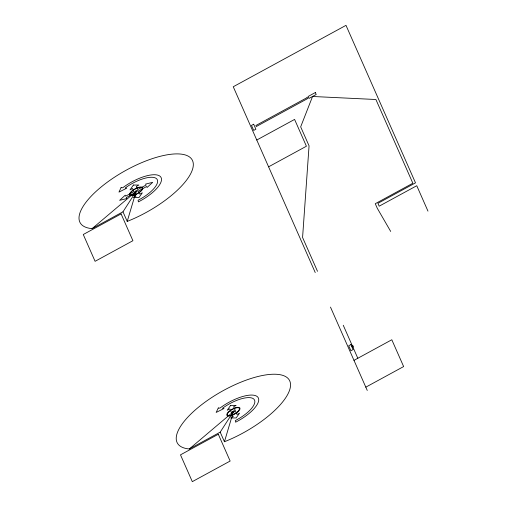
<?xml version="1.0" encoding="UTF-8"?>
<svg xmlns="http://www.w3.org/2000/svg" width="507" height="507" viewBox="0 0 507 507"><rect width="100%" height="100%" fill="white"/><g stroke="black" fill="none" stroke-linecap="round" stroke-linejoin="round"><path stroke-width="0.76" d="M127.213 221.407L136.168 191.329L92.097 228.632A64.224 23.328 -29.3 0 1 113.498 177.868A64.224 23.328 -29.3 0 1 192.875 161.53A64.224 23.328 -29.3 0 1 127.213 221.407L122.979 211.812L136.168 191.329M224.436 441.743L233.385 411.665L189.314 448.968A64.224 23.328 -29.3 0 1 210.716 398.204A64.224 23.328 -29.3 0 1 290.099 381.866A64.224 23.328 -29.3 0 1 224.436 441.743L220.203 432.148L233.385 411.665M92.097 228.632L122.979 211.812M256.764 140.021L294.586 119.424L306.418 146.225L268.59 166.828M189.314 448.968L220.203 432.148M353.981 360.357L391.81 339.76L403.635 366.561L365.807 387.164M390.701 231.446L377.29 208.282L375.269 203.7L412.85 183.236L375.902 99.505L312.559 96.476L300.676 126.851L309.061 145.851L302.578 237.485L317.502 271.315M427.978 211.146L416.76 185.72L379.179 206.184L377.918 203.326L415.499 182.862L345.996 25.35L233.258 86.748L315.234 272.544M343.252 325.253L357.822 358.272M330.475 307.09L367.264 390.46M121.072 187.641L118.955 192.102L126.794 188.154L125.178 188.008A24.121 8.765 -29.3 0 1 156.593 178.749A24.121 8.765 -29.3 0 1 138.062 200.252L138.405 201.862A28.481 10.349 -29.3 0 0 160.193 176.385A28.481 10.349 -29.3 0 0 122.694 187.786L121.072 187.641M218.295 407.977L216.172 412.438L224.018 408.49L222.402 408.344A24.121 8.765 -29.3 0 1 253.811 399.085A24.121 8.765 -29.3 0 1 235.28 420.588L235.622 422.198A28.481 10.349 -29.3 0 0 257.41 396.721A28.481 10.349 -29.3 0 0 219.911 408.122L218.295 407.977M133.392 185.042L130.014 189.878L132.542 188.503L133.93 191.646L125.66 196.152L125.235 195.189L119.627 200.341L126.725 198.567L126.3 197.603L134.57 193.097L135.958 196.241L133.43 197.622L138.943 197.616L142.321 192.78L139.786 194.162L138.398 191.012L146.669 186.513L147.093 187.476L152.708 182.324L145.604 184.092L146.029 185.055L137.758 189.561L136.37 186.418L138.899 185.036L133.392 185.042M230.609 405.378L227.231 410.214L229.766 408.838L233.182 416.583L230.647 417.958L236.161 417.952L239.538 413.116L237.01 414.498L233.594 406.753L236.123 405.372L230.609 405.378M253.677 124.228L251.485 125.425L253.69 130.426L255.883 129.228L253.677 124.228M315.341 92.54L308.053 96.507L308.915 98.459L316.203 94.486L315.341 92.54M307.115 97.604L255.87 125.508L256.32 126.522L307.559 98.612L307.115 97.604M121.091 213.91L83.268 234.513L95.094 261.314L132.916 240.711L121.091 213.91M350.901 344.57L348.708 345.761L350.914 350.762L353.106 349.57L350.901 344.57M352.954 345.92L352.016 346.433L352.46 347.441L353.398 346.934L352.954 345.92M218.314 434.246L180.486 454.849L192.311 481.65L230.14 461.047L218.314 434.246M231.053 415.62A7.491 2.719 -29.3 0 0 239.963 408.084A7.491 2.719 -29.3 0 0 229.145 411.291A7.491 2.719 -29.3 0 0 231.053 415.62M231.325 415.265A6.864 2.491 -29.3 0 0 239.399 408.357A6.864 2.491 -29.3 0 0 229.437 411.373A6.864 2.491 -29.3 0 0 231.325 415.265M232.916 412.464A1.515 0.551 -29.3 0 0 234.716 410.943A1.515 0.551 -29.3 0 0 232.529 411.589A1.515 0.551 -29.3 0 0 232.916 412.464M135.692 192.128A1.515 0.551 -29.3 0 0 137.492 190.607A1.515 0.551 -29.3 0 0 135.306 191.253A1.515 0.551 -29.3 0 0 135.692 192.128M134.102 194.929A6.864 2.491 -29.3 0 0 142.175 188.021A6.864 2.491 -29.3 0 0 132.219 191.038A6.864 2.491 -29.3 0 0 134.102 194.929M133.835 195.284A7.491 2.719 -29.3 0 0 142.74 187.748A7.491 2.719 -29.3 0 0 131.921 190.955A7.491 2.719 -29.3 0 0 133.835 195.284"/></g></svg>
